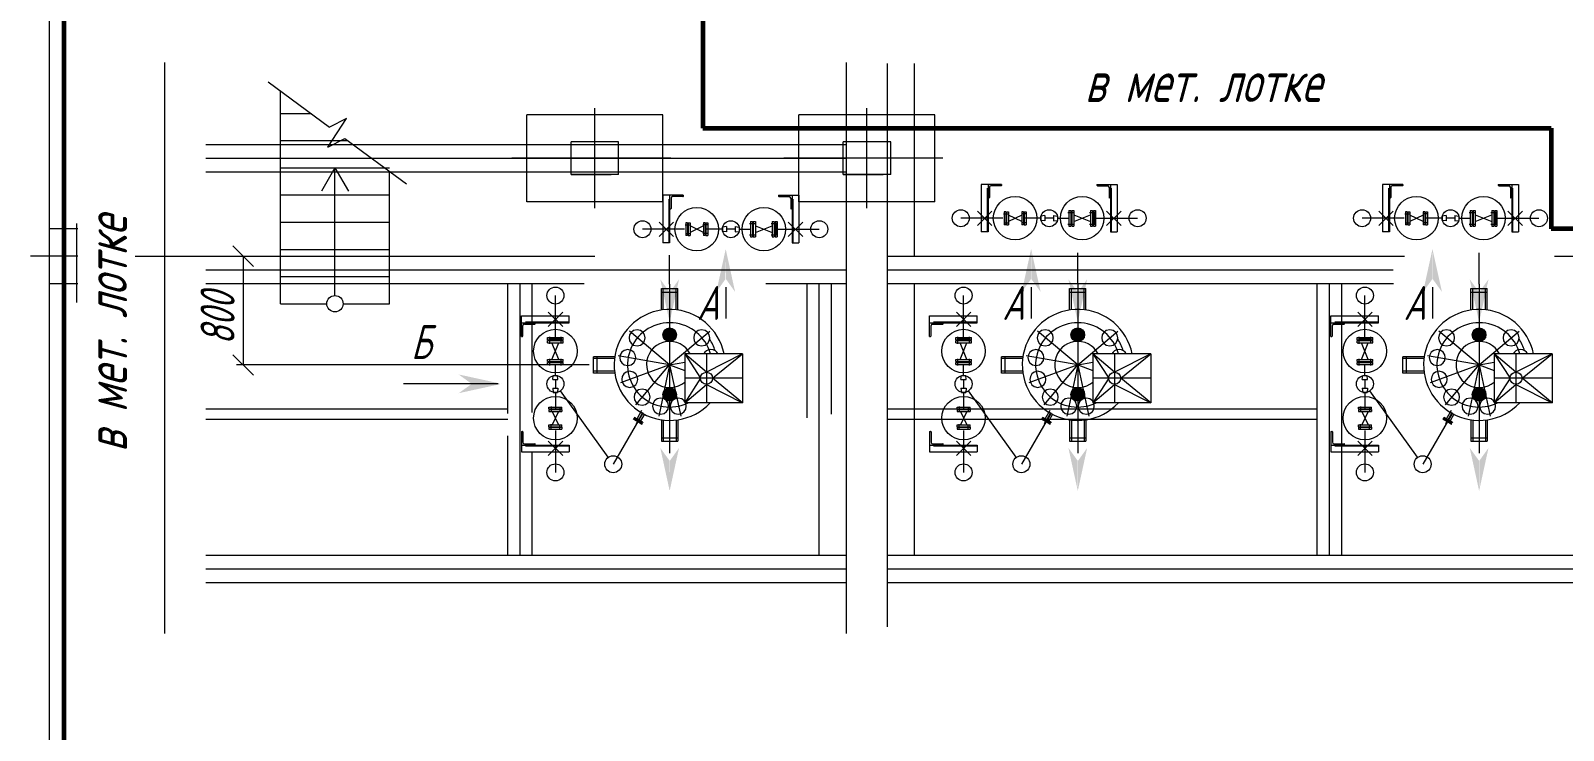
# Model space of a CAD drawing. Header units: millimetres. Extents: x 1337 to 8186, y 1899 to 5236.
# Drawn here: x 3038.2 to 3150.8, y 2514.1 to 2565.5 of the extents above; entities that cross this region are included whole.
import ezdxf

# ---------------------------------------------------------------- set-up
doc = ezdxf.new("R2010")
doc.units = ezdxf.units.MM
for name, color, linetype, lineweight in [('Линия связи (Вновь)', 3, 'Continuous', 60), ('Строительный', 251, 'Continuous', 13), ('Текст', 2, 'Continuous', 25)]:
    doc.layers.add(name, color=color, linetype=linetype, lineweight=lineweight)
doc.styles.add('Simplex', font='simplex.shx', dxfattribs={"width": 0.7, "oblique": 15})

# ---------------------------------------------------------------- blocks, each defined once
blk = doc.blocks.new('A$C0AA457AC')
at = {"layer": 'Строительный', "ltscale": 100}
h = blk.add_hatch(color=256, dxfattribs=at)
h.paths.add_polyline_path([(220.76, 240.95), (220.09, 240.01), (220.78, 243.16)])
h.paths.add_polyline_path([(220.78, 243.16), (221.47, 240.01), (220.8, 240.95)])
h = blk.add_hatch(color=256, dxfattribs=at)
h.paths.add_polyline_path([(243.22, 240.95), (242.54, 240.01), (243.23, 243.16)])
h.paths.add_polyline_path([(243.23, 243.16), (243.93, 240.01), (243.25, 240.95)])
h = blk.add_hatch(color=256, dxfattribs=at)
h.paths.add_polyline_path([(272.72, 240.95), (272.04, 240.01), (272.73, 243.16)])
h.paths.add_polyline_path([(272.73, 243.16), (273.43, 240.01), (272.75, 240.95)])
h = blk.add_hatch(color=256, dxfattribs=at)
h.paths.add_polyline_path([(216.65, 240), (215.97, 240.94), (216.66, 237.78)])
h.paths.add_polyline_path([(216.66, 237.78), (217.35, 240.94), (216.68, 240)])
h = blk.add_hatch(color=256, dxfattribs=at)
h.paths.add_polyline_path([(246.65, 240), (245.97, 240.94), (246.66, 237.78)])
h.paths.add_polyline_path([(246.66, 237.78), (247.35, 240.94), (246.68, 240)])
h = blk.add_hatch(color=256, dxfattribs=at)
h.paths.add_polyline_path([(276.15, 240), (275.47, 240.94), (276.16, 237.78)])
h.paths.add_polyline_path([(276.16, 237.78), (276.85, 240.94), (276.18, 240)])
for points in [[(216.16, 236.86, -0.414214), (216.66, 237.36), (216.66, 236.86), (217.16, 236.86, -1)], [(216.66, 237.36, -0.414214), (217.16, 236.86), (216.66, 236.86)], [(246.16, 236.86, -0.414214), (246.66, 237.36), (246.66, 236.86), (247.16, 236.86, -1)], [(246.66, 237.36, -0.414214), (247.16, 236.86), (246.66, 236.86)], [(275.66, 236.86, -0.414214), (276.16, 237.36), (276.16, 236.86), (276.66, 236.86, -1)], [(276.16, 237.36, -0.414214), (276.66, 236.86), (276.16, 236.86)], [(216.16, 232.47, -0.414214), (216.66, 232.97), (216.66, 232.47), (217.16, 232.47, -1)], [(216.66, 232.97, -0.414214), (217.16, 232.47), (216.66, 232.47)], [(246.16, 232.47, -0.414214), (246.66, 232.97), (246.66, 232.47), (247.16, 232.47, -1)], [(246.66, 232.97, -0.414214), (247.16, 232.47), (246.66, 232.47)], [(275.66, 232.47, -0.414214), (276.16, 232.97), (276.16, 232.47), (276.66, 232.47, -1)], [(276.16, 232.97, -0.414214), (276.66, 232.47), (276.16, 232.47)]]:
    blk.add_hatch(color=256, dxfattribs=at).paths.add_polyline_path(points)
h = blk.add_hatch(color=256, dxfattribs=at)
h.paths.add_polyline_path([(202.09, 233.26), (201.15, 233.94), (204.31, 233.25)])
h.paths.add_polyline_path([(204.31, 233.25), (201.15, 232.56), (202.09, 233.23)])
h = blk.add_hatch(color=256, dxfattribs=at)
h.paths.add_polyline_path([(216.65, 227.6), (215.97, 228.54), (216.66, 225.38)])
h.paths.add_polyline_path([(216.66, 225.38), (217.35, 228.54), (216.68, 227.6)])
h = blk.add_hatch(color=256, dxfattribs=at)
h.paths.add_polyline_path([(246.65, 227.6), (245.97, 228.54), (246.66, 225.38)])
h.paths.add_polyline_path([(246.66, 225.38), (247.35, 228.54), (246.68, 227.6)])
h = blk.add_hatch(color=256, dxfattribs=at)
h.paths.add_polyline_path([(276.15, 227.6), (275.47, 228.54), (276.16, 225.38)])
h.paths.add_polyline_path([(276.16, 225.38), (276.85, 228.54), (276.18, 227.6)])
for p, q in [((171.06, 361.64), (171.06, 183.64)), ((179.56, 214.88), (179.56, 256.89)), ((229.66, 214.88), (229.66, 256.89)), ((232.66, 215.39), (232.66, 256.8)), ((234.66, 242.64), (234.66, 256.8)), ((187.14, 255.46), (191.66, 252.12)), ((188.06, 239.14), (188.06, 254.78)), ((211.16, 246.18), (211.16, 253.51)), ((211.16, 246.18), (211.16, 253.51)), ((231.16, 246.18), (231.16, 253.51)), ((188.06, 253.14), (190.28, 253.14)), ((191.54, 250.66), (192.91, 252.76)), ((192.91, 252.76), (191.66, 252.12)), ((206.16, 246.64), (206.16, 253.04)), ((216.16, 253.04), (206.16, 253.04)), ((206.16, 246.64), (206.16, 253.04)), ((216.16, 253.04), (206.16, 253.04)), ((216.16, 246.64), (216.16, 253.04)), ((216.16, 246.64), (216.16, 253.04)), ((226.16, 246.64), (226.16, 253.04)), ((236.16, 253.04), (226.16, 253.04)), ((236.16, 246.64), (236.16, 253.04)), ((191.54, 250.66), (192.79, 251.29)), ((192.79, 251.29), (197.31, 247.96)), ((182.56, 250.84), (229.66, 250.84)), ((188.06, 251.14), (192.99, 251.14)), ((209.41, 248.64), (209.41, 251.04)), ((212.86, 251.04), (209.41, 251.04)), ((209.41, 248.64), (209.41, 251.04)), ((212.86, 251.04), (209.41, 251.04)), ((212.91, 251.04), (209.96, 251.04)), ((212.91, 251.04), (209.96, 251.04)), ((212.91, 248.64), (212.91, 251.04)), ((212.91, 248.64), (212.91, 251.04)), ((229.41, 248.64), (229.41, 251.04)), ((232.86, 251.04), (229.41, 251.04)), ((232.91, 251.04), (229.96, 251.04)), ((232.91, 248.64), (232.91, 251.04)), ((182.56, 249.84), (229.66, 249.84)), ((188.06, 249.14), (196.06, 249.14)), ((192.06, 249.14), (191.06, 247.41)), ((192.06, 239.74), (192.06, 249.14)), ((192.06, 249.14), (193.06, 247.41)), ((216.75, 249.84), (205.06, 249.84)), ((216.75, 249.84), (205.06, 249.84)), ((236.75, 249.84), (225.06, 249.84)), ((182.56, 248.84), (229.66, 248.84)), ((196.06, 239.14), (196.06, 248.88)), ((209.41, 248.64), (212.36, 248.64)), ((209.41, 248.64), (212.36, 248.64)), ((212.91, 248.64), (209.46, 248.64)), ((212.91, 248.64), (209.46, 248.64)), ((229.41, 248.64), (232.36, 248.64)), ((232.91, 248.64), (229.46, 248.64)), ((239.56, 247.92), (239.56, 244.42)), ((240.06, 247.92), (239.56, 247.92)), ((240.06, 247.92), (240.06, 246.92)), ((241.06, 247.92), (240.06, 247.92)), ((241.06, 247.92), (241.06, 247.85)), ((248.06, 247.92), (249.06, 247.92)), ((248.06, 247.92), (248.06, 247.85)), ((249.06, 247.92), (249.56, 247.92)), ((249.06, 247.92), (249.06, 246.92)), ((249.56, 247.92), (249.56, 244.42)), ((269.06, 247.92), (269.06, 244.42)), ((269.56, 247.92), (269.06, 247.92)), ((269.56, 247.92), (269.56, 246.92)), ((270.56, 247.92), (269.56, 247.92)), ((270.56, 247.92), (270.56, 247.85)), ((277.56, 247.92), (278.56, 247.92)), ((277.56, 247.92), (277.56, 247.85)), ((278.56, 247.92), (279.06, 247.92)), ((278.56, 247.92), (278.56, 246.92)), ((279.06, 247.92), (279.06, 244.42)), ((188.06, 247.14), (196.06, 247.14)), ((216.16, 247.12), (216.16, 243.62)), ((216.66, 247.12), (216.16, 247.12)), ((216.61, 246.83), (216.61, 243.62)), ((216.66, 247.12), (216.66, 246.12)), ((217.66, 247.12), (216.66, 247.12)), ((216.66, 246.83), (216.66, 243.62)), ((216.76, 246.91), (216.76, 246.15)), ((217.63, 247.02), (216.87, 247.02)), ((217.66, 247.12), (217.66, 247.05)), ((224.66, 247.12), (225.66, 247.12)), ((224.66, 247.12), (224.66, 247.05)), ((224.7, 247.02), (225.45, 247.02)), ((225.56, 246.91), (225.56, 246.15)), ((225.66, 247.12), (226.16, 247.12)), ((225.66, 247.12), (225.66, 246.12)), ((225.66, 246.83), (225.66, 243.62)), ((225.72, 246.83), (225.72, 243.62)), ((226.16, 247.12), (226.16, 243.62)), ((240.01, 247.63), (240.01, 244.42)), ((240.06, 247.63), (240.06, 244.42)), ((240.06, 246.92), (240.13, 246.92)), ((240.16, 247.71), (240.16, 246.95)), ((241.03, 247.82), (240.27, 247.82)), ((248.1, 247.82), (248.85, 247.82)), ((248.96, 247.71), (248.96, 246.95)), ((249.06, 246.92), (249, 246.92)), ((249.06, 247.63), (249.06, 244.42)), ((249.12, 247.63), (249.12, 244.42)), ((269.51, 247.63), (269.51, 244.42)), ((269.56, 247.63), (269.56, 244.42)), ((269.56, 246.92), (269.63, 246.92)), ((269.66, 247.71), (269.66, 246.95)), ((270.53, 247.82), (269.77, 247.82)), ((277.6, 247.82), (278.35, 247.82)), ((278.46, 247.71), (278.46, 246.95)), ((278.56, 246.92), (278.5, 246.92)), ((278.56, 247.63), (278.56, 244.42)), ((278.62, 247.63), (278.62, 244.42)), ((216.16, 246.64), (206.16, 246.64)), ((216.16, 246.64), (206.16, 246.64)), ((216.66, 246.12), (216.73, 246.12)), ((225.66, 246.12), (225.6, 246.12)), ((236.16, 246.64), (226.16, 246.64)), ((239.29, 244.89), (240.35, 245.95)), ((240.35, 244.89), (239.29, 245.95)), ((241.21, 245.75), (241.6, 245.75)), ((241.24, 245.9), (241.24, 244.95)), ((241.38, 245.9), (241.24, 245.9)), ((241.38, 245.9), (241.38, 244.95)), ((241.4, 245.66), (241.38, 245.66)), ((241.4, 245.66), (241.4, 245.19)), ((241.4, 245.66), (241.42, 245.66)), ((241.42, 245.9), (241.42, 244.95)), ((241.42, 245.9), (241.56, 245.9)), ((241.56, 245.9), (241.56, 244.95)), ((242.54, 245.19), (241.56, 245.66)), ((242.54, 245.66), (241.56, 245.19)), ((242.9, 245.75), (242.51, 245.75)), ((242.54, 245.9), (242.54, 244.95)), ((242.68, 245.9), (242.54, 245.9)), ((242.68, 245.9), (242.68, 244.95)), ((242.7, 245.66), (242.68, 245.66)), ((242.7, 245.66), (242.7, 245.19)), ((242.7, 245.66), (242.72, 245.66)), ((242.72, 245.9), (242.72, 244.95)), ((242.72, 245.9), (242.86, 245.9)), ((242.86, 245.9), (242.86, 244.95)), ((244.24, 245.62), (243.94, 245.59)), ((244.24, 245.62), (244.24, 245.24)), ((244.88, 245.62), (244.88, 245.24)), ((244.88, 245.62), (245.18, 245.59)), ((245.92, 245.85), (246.42, 245.85)), ((245.99, 246), (246.15, 246)), ((245.99, 246), (245.99, 244.85)), ((246.15, 246), (246.15, 244.85)), ((246.15, 245.8), (246.18, 245.77)), ((246.21, 245.8), (246.18, 245.77)), ((246.18, 245.77), (246.18, 245.09)), ((246.21, 246), (246.37, 246)), ((246.21, 246), (246.21, 244.85)), ((246.37, 246), (246.37, 244.85)), ((246.37, 245.68), (247.59, 245.18)), ((246.37, 245.18), (247.59, 245.68)), ((247.52, 245.85), (248.02, 245.85)), ((247.59, 246), (247.75, 246)), ((247.59, 246), (247.59, 244.85)), ((247.75, 246), (247.75, 244.85)), ((247.75, 245.8), (247.78, 245.77)), ((247.81, 245.8), (247.78, 245.77)), ((247.78, 245.77), (247.78, 245.09)), ((247.81, 246), (247.97, 246)), ((247.81, 246), (247.81, 244.85)), ((247.88, 245.9), (247.88, 244.95)), ((247.97, 246), (247.97, 244.85)), ((249.84, 244.89), (248.78, 245.95)), ((248.78, 244.89), (249.84, 245.95)), ((268.79, 244.89), (269.85, 245.95)), ((269.85, 244.89), (268.79, 245.95)), ((270.71, 245.75), (271.1, 245.75)), ((270.74, 245.9), (270.74, 244.95)), ((270.88, 245.9), (270.74, 245.9)), ((270.88, 245.9), (270.88, 244.95)), ((270.9, 245.66), (270.88, 245.66)), ((270.9, 245.66), (270.9, 245.19)), ((270.9, 245.66), (270.92, 245.66)), ((270.92, 245.9), (270.92, 244.95)), ((270.92, 245.9), (271.06, 245.9)), ((271.06, 245.9), (271.06, 244.95)), ((272.04, 245.19), (271.06, 245.66)), ((272.04, 245.66), (271.06, 245.19)), ((272.4, 245.75), (272.01, 245.75)), ((272.04, 245.9), (272.04, 244.95)), ((272.18, 245.9), (272.04, 245.9)), ((272.18, 245.9), (272.18, 244.95)), ((272.2, 245.66), (272.18, 245.66)), ((272.2, 245.66), (272.2, 245.19)), ((272.2, 245.66), (272.22, 245.66)), ((272.22, 245.9), (272.22, 244.95)), ((272.22, 245.9), (272.36, 245.9)), ((272.36, 245.9), (272.36, 244.95)), ((273.74, 245.62), (273.44, 245.59)), ((273.74, 245.62), (273.74, 245.24)), ((274.38, 245.62), (274.38, 245.24)), ((274.38, 245.62), (274.68, 245.59)), ((275.42, 245.85), (275.92, 245.85)), ((275.49, 246), (275.65, 246)), ((275.49, 246), (275.49, 244.85)), ((275.65, 246), (275.65, 244.85)), ((275.65, 245.8), (275.68, 245.77)), ((275.71, 245.8), (275.68, 245.77)), ((275.68, 245.77), (275.68, 245.09)), ((275.71, 246), (275.87, 246)), ((275.71, 246), (275.71, 244.85)), ((275.87, 246), (275.87, 244.85)), ((275.87, 245.68), (277.09, 245.18)), ((275.87, 245.18), (277.09, 245.68)), ((277.02, 245.85), (277.52, 245.85)), ((277.09, 246), (277.25, 246)), ((277.09, 246), (277.09, 244.85)), ((277.25, 246), (277.25, 244.85)), ((277.25, 245.8), (277.28, 245.77)), ((277.31, 245.8), (277.28, 245.77)), ((277.28, 245.77), (277.28, 245.09)), ((277.31, 246), (277.47, 246)), ((277.31, 246), (277.31, 244.85)), ((277.38, 245.9), (277.38, 244.95)), ((277.47, 246), (277.47, 244.85)), ((279.34, 244.89), (278.28, 245.95)), ((278.28, 244.89), (279.34, 245.95)), ((175.06, 244.64), (171.06, 244.64)), ((171.06, 244.64), (171.06, 240.64)), ((173.06, 245.05), (173.06, 239.23)), ((175.06, 240.64), (175.06, 244.64)), ((188.06, 245.14), (196.06, 245.14)), ((217.75, 244.62), (214.66, 244.62)), ((215.89, 244.09), (216.95, 245.15)), ((216.95, 244.09), (215.89, 245.15)), ((217.8, 244.95), (218.2, 244.95)), ((217.84, 245.1), (217.84, 244.15)), ((217.98, 245.1), (217.84, 245.1)), ((217.98, 245.1), (217.98, 244.15)), ((218, 244.86), (217.98, 244.86)), ((218, 244.86), (218, 244.39)), ((218, 244.86), (218.02, 244.86)), ((218.02, 245.1), (218.02, 244.15)), ((218.02, 245.1), (218.16, 245.1)), ((218.16, 245.1), (218.16, 244.15)), ((219.14, 244.39), (218.16, 244.86)), ((219.14, 244.86), (218.16, 244.39)), ((219.5, 244.95), (219.1, 244.95)), ((219.14, 245.1), (219.14, 244.15)), ((219.28, 245.1), (219.14, 245.1)), ((219.28, 245.1), (219.28, 244.15)), ((219.3, 244.86), (219.28, 244.86)), ((219.3, 244.86), (219.3, 244.39)), ((219.3, 244.86), (219.32, 244.86)), ((220.54, 244.62), (219.3, 244.62)), ((219.32, 245.1), (219.32, 244.15)), ((219.32, 245.1), (219.46, 245.1)), ((219.46, 245.1), (219.46, 244.15)), ((220.84, 244.81), (220.54, 244.78)), ((220.54, 244.78), (220.54, 244.46)), ((220.84, 244.81), (220.84, 244.43)), ((221.48, 244.62), (220.84, 244.62)), ((221.48, 244.81), (221.48, 244.43)), ((221.48, 244.81), (221.78, 244.78)), ((221.78, 244.78), (221.78, 244.46)), ((221.78, 244.62), (222.59, 244.62)), ((222.52, 245.05), (223.02, 245.05)), ((222.59, 245.2), (222.75, 245.2)), ((222.59, 245.2), (222.59, 244.05)), ((222.75, 245.2), (222.75, 244.05)), ((222.75, 244.99), (222.78, 244.96)), ((222.81, 244.99), (222.78, 244.96)), ((222.78, 244.96), (222.78, 244.28)), ((222.81, 245.2), (222.97, 245.2)), ((222.81, 245.2), (222.81, 244.05)), ((222.97, 245.2), (222.97, 244.05)), ((222.97, 244.87), (224.19, 244.37)), ((222.97, 244.37), (224.19, 244.87)), ((224.12, 245.05), (224.62, 245.05)), ((224.19, 245.2), (224.35, 245.2)), ((224.19, 245.2), (224.19, 244.05)), ((224.35, 245.2), (224.35, 244.05)), ((224.35, 244.99), (224.38, 244.96)), ((224.41, 244.99), (224.38, 244.96)), ((224.38, 244.96), (224.38, 244.28)), ((224.41, 245.2), (224.57, 245.2)), ((224.41, 245.2), (224.41, 244.05)), ((224.48, 245.1), (224.48, 244.15)), ((224.57, 245.2), (224.57, 244.05)), ((224.57, 244.62), (227.66, 244.62)), ((226.44, 244.09), (225.38, 245.15)), ((225.38, 244.09), (226.44, 245.15)), ((241.15, 245.43), (238.06, 245.43)), ((241.22, 245.1), (241.59, 245.1)), ((241.38, 244.95), (241.24, 244.95)), ((241.4, 245.19), (241.38, 245.19)), ((241.4, 245.19), (241.42, 245.19)), ((241.42, 244.95), (241.56, 244.95)), ((242.89, 245.1), (242.51, 245.1)), ((242.68, 244.95), (242.54, 244.95)), ((242.7, 245.19), (242.68, 245.19)), ((243.94, 245.43), (242.7, 245.43)), ((242.7, 245.19), (242.72, 245.19)), ((242.72, 244.95), (242.86, 244.95)), ((243.94, 245.59), (243.94, 245.27)), ((244.24, 245.24), (243.94, 245.27)), ((244.88, 245.43), (244.24, 245.43)), ((244.88, 245.24), (245.18, 245.27)), ((245.18, 245.59), (245.18, 245.27)), ((245.18, 245.43), (245.99, 245.43)), ((245.93, 245), (246.42, 245)), ((245.99, 244.85), (246.15, 244.85)), ((246.15, 245.06), (246.18, 245.09)), ((246.21, 245.06), (246.18, 245.09)), ((246.21, 244.85), (246.37, 244.85)), ((247.53, 245), (248.02, 245)), ((247.59, 244.85), (247.75, 244.85)), ((247.75, 245.06), (247.78, 245.09)), ((247.81, 245.06), (247.78, 245.09)), ((247.81, 244.85), (247.97, 244.85)), ((247.97, 245.43), (251.06, 245.43)), ((270.65, 245.43), (267.56, 245.43)), ((270.72, 245.1), (271.09, 245.1)), ((270.88, 244.95), (270.74, 244.95)), ((270.9, 245.19), (270.88, 245.19)), ((270.9, 245.19), (270.92, 245.19)), ((270.92, 244.95), (271.06, 244.95)), ((272.39, 245.1), (272.01, 245.1)), ((272.18, 244.95), (272.04, 244.95)), ((272.2, 245.19), (272.18, 245.19)), ((273.44, 245.43), (272.2, 245.43)), ((272.2, 245.19), (272.22, 245.19)), ((272.22, 244.95), (272.36, 244.95)), ((273.44, 245.59), (273.44, 245.27)), ((273.74, 245.24), (273.44, 245.27)), ((274.38, 245.43), (273.74, 245.43)), ((274.38, 245.24), (274.68, 245.27)), ((274.68, 245.59), (274.68, 245.27)), ((274.68, 245.43), (275.49, 245.43)), ((275.43, 245), (275.92, 245)), ((275.49, 244.85), (275.65, 244.85)), ((275.65, 245.06), (275.68, 245.09)), ((275.71, 245.06), (275.68, 245.09)), ((275.71, 244.85), (275.87, 244.85)), ((277.03, 245), (277.52, 245)), ((277.09, 244.85), (277.25, 244.85)), ((277.25, 245.06), (277.28, 245.09)), ((277.31, 245.06), (277.28, 245.09)), ((277.31, 244.85), (277.47, 244.85)), ((277.47, 245.43), (280.56, 245.43)), ((186.06, 241.89), (184.56, 243.39)), ((216.66, 243.62), (216.16, 243.62)), ((217.82, 244.3), (218.19, 244.3)), ((217.98, 244.15), (217.84, 244.15)), ((218, 244.39), (217.98, 244.39)), ((218, 244.39), (218.02, 244.39)), ((218.02, 244.15), (218.16, 244.15)), ((219.49, 244.3), (219.11, 244.3)), ((219.28, 244.15), (219.14, 244.15)), ((219.3, 244.39), (219.28, 244.39)), ((219.3, 244.39), (219.32, 244.39)), ((219.32, 244.15), (219.46, 244.15)), ((220.84, 244.43), (220.54, 244.46)), ((221.48, 244.43), (221.78, 244.46)), ((222.53, 244.2), (223.02, 244.2)), ((222.59, 244.05), (222.75, 244.05)), ((222.75, 244.25), (222.78, 244.28)), ((222.81, 244.25), (222.78, 244.28)), ((222.81, 244.05), (222.97, 244.05)), ((224.13, 244.2), (224.62, 244.2)), ((224.19, 244.05), (224.35, 244.05)), ((224.35, 244.25), (224.38, 244.28)), ((224.41, 244.25), (224.38, 244.28)), ((224.41, 244.05), (224.57, 244.05)), ((225.66, 243.62), (226.16, 243.62)), ((240.06, 244.42), (239.56, 244.42)), ((249.06, 244.42), (249.56, 244.42)), ((269.56, 244.42), (269.06, 244.42)), ((278.56, 244.42), (279.06, 244.42)), ((176.47, 242.64), (169.69, 242.64)), ((176.77, 242.64), (185.81, 242.64)), ((182.56, 242.64), (211.17, 242.64)), ((185.31, 242.64), (185.31, 234.64)), ((188.06, 243.14), (196.06, 243.14)), ((216.66, 240.58), (216.66, 242.72)), ((232.66, 242.64), (270.67, 242.64)), ((246.66, 240.58), (246.66, 242.89)), ((276.16, 240.58), (276.16, 242.89)), ((281.71, 242.64), (289.66, 242.64)), ((182.56, 241.64), (229.66, 241.64)), ((188.06, 241.14), (196.06, 241.14)), ((232.66, 241.64), (269.84, 241.64)), ((171.06, 240.64), (175.06, 240.64)), ((182.56, 240.64), (210.37, 240.64)), ((204.76, 231.06), (204.76, 240.64)), ((205.66, 220.64), (205.66, 240.64)), ((206.56, 231.13), (206.56, 240.64)), ((216.06, 238.68), (216.06, 240.25)), ((216.06, 240.25), (217.26, 240.25)), ((216.06, 240), (217.26, 240)), ((216.19, 238.68), (216.19, 240.25)), ((216.66, 240.58), (216.66, 228.5)), ((217.14, 238.68), (217.14, 240.25)), ((217.26, 238.68), (217.26, 240.25)), ((220.78, 240.37), (220.78, 238.06)), ((223.73, 240.64), (229.66, 240.64)), ((226.76, 230.74), (226.76, 240.64)), ((227.66, 220.64), (227.66, 240.64)), ((228.56, 231.02), (228.56, 240.64)), ((232.66, 240.64), (269.87, 240.64)), ((234.66, 220.64), (234.66, 240.64)), ((243.23, 240.37), (243.23, 238.06)), ((246.06, 238.68), (246.06, 240.25)), ((246.06, 240.25), (247.26, 240.25)), ((246.06, 240), (247.26, 240)), ((246.19, 238.68), (246.19, 240.25)), ((246.66, 240.58), (246.66, 228.5)), ((247.14, 238.68), (247.14, 240.25)), ((247.26, 238.68), (247.26, 240.25)), ((264.26, 220.64), (264.26, 240.64)), ((265.16, 220.64), (265.16, 240.64)), ((266.06, 220.64), (266.06, 240.64)), ((272.73, 240.37), (272.73, 238.06)), ((275.56, 238.68), (275.56, 240.25)), ((275.56, 240.25), (276.76, 240.25)), ((275.56, 240), (276.76, 240)), ((275.69, 238.68), (275.69, 240.25)), ((276.16, 240.58), (276.16, 228.5)), ((276.64, 238.68), (276.64, 240.25)), ((276.76, 238.68), (276.76, 240.25)), ((188.06, 239.14), (191.46, 239.14)), ((188.06, 239.14), (191.46, 239.14)), ((192.66, 239.14), (196.06, 239.14)), ((192.66, 239.14), (196.06, 239.14)), ((208.26, 236.65), (208.26, 239.74)), ((238.26, 236.65), (238.26, 239.74)), ((267.76, 236.65), (267.76, 239.74)), ((205.77, 238.24), (209.27, 238.24)), ((205.77, 237.74), (205.77, 238.24)), ((205.77, 237.74), (206.77, 237.74)), ((205.77, 236.74), (205.77, 237.74)), ((206.06, 237.8), (209.27, 237.8)), ((206.06, 237.74), (209.27, 237.74)), ((206.77, 237.74), (206.77, 237.68)), ((208.8, 238.52), (207.74, 237.46)), ((208.8, 237.46), (207.74, 238.52)), ((209.27, 237.74), (209.27, 238.24)), ((235.77, 238.24), (239.27, 238.24)), ((235.77, 237.74), (235.77, 238.24)), ((235.77, 237.74), (236.77, 237.74)), ((235.77, 236.74), (235.77, 237.74)), ((236.06, 237.8), (239.27, 237.8)), ((236.06, 237.74), (239.27, 237.74)), ((236.77, 237.74), (236.77, 237.68)), ((238.8, 238.52), (237.74, 237.46)), ((238.8, 237.46), (237.74, 238.52)), ((239.27, 237.74), (239.27, 238.24)), ((265.27, 238.24), (268.77, 238.24)), ((265.27, 237.74), (265.27, 238.24)), ((265.27, 237.74), (266.27, 237.74)), ((265.27, 236.74), (265.27, 237.74)), ((265.56, 237.8), (268.77, 237.8)), ((265.56, 237.74), (268.77, 237.74)), ((266.27, 237.74), (266.27, 237.68)), ((268.3, 238.52), (267.24, 237.46)), ((268.3, 237.46), (267.24, 238.52)), ((268.77, 237.74), (268.77, 238.24)), ((205.77, 236.74), (205.84, 236.74)), ((205.87, 236.78), (205.87, 237.53)), ((205.98, 237.64), (206.74, 237.64)), ((207.69, 236.49), (207.69, 236.65)), ((207.69, 236.65), (208.84, 236.65)), ((207.84, 236.2), (207.84, 236.7)), ((208.69, 236.21), (208.69, 236.7)), ((208.84, 236.49), (208.84, 236.65)), ((216.66, 234.64), (213.71, 237.12)), ((216.66, 234.64), (219.61, 237.12)), ((235.77, 236.74), (235.84, 236.74)), ((235.87, 236.78), (235.87, 237.53)), ((235.98, 237.64), (236.74, 237.64)), ((237.69, 236.49), (237.69, 236.65)), ((237.69, 236.65), (238.84, 236.65)), ((237.84, 236.2), (237.84, 236.7)), ((238.69, 236.21), (238.69, 236.7)), ((238.84, 236.49), (238.84, 236.65)), ((246.66, 234.64), (243.71, 237.12)), ((246.66, 234.64), (249.61, 237.12)), ((265.27, 236.74), (265.34, 236.74)), ((265.37, 236.78), (265.37, 237.53)), ((265.48, 237.64), (266.24, 237.64)), ((267.19, 236.49), (267.19, 236.65)), ((267.19, 236.65), (268.34, 236.65)), ((267.34, 236.2), (267.34, 236.7)), ((268.19, 236.21), (268.19, 236.7)), ((268.34, 236.49), (268.34, 236.65)), ((276.16, 234.64), (273.21, 237.12)), ((276.16, 234.64), (279.11, 237.12)), ((207.69, 236.49), (208.84, 236.49)), ((207.69, 236.27), (207.69, 236.43)), ((207.69, 236.43), (208.84, 236.43)), ((207.69, 236.27), (208.84, 236.27)), ((207.79, 236.56), (208.74, 236.56)), ((207.89, 236.49), (207.92, 236.46)), ((207.89, 236.43), (207.92, 236.46)), ((207.92, 236.46), (208.6, 236.46)), ((208.01, 235.05), (208.51, 236.27)), ((208.51, 235.05), (208.01, 236.27)), ((208.63, 236.49), (208.6, 236.46)), ((208.63, 236.43), (208.6, 236.46)), ((208.84, 236.27), (208.84, 236.43)), ((237.69, 236.49), (238.84, 236.49)), ((237.69, 236.27), (237.69, 236.43)), ((237.69, 236.43), (238.84, 236.43)), ((237.69, 236.27), (238.84, 236.27)), ((237.79, 236.56), (238.74, 236.56)), ((237.89, 236.49), (237.92, 236.46)), ((237.89, 236.43), (237.92, 236.46)), ((237.92, 236.46), (238.6, 236.46)), ((238.01, 235.05), (238.51, 236.27)), ((238.51, 235.05), (238.01, 236.27)), ((238.63, 236.49), (238.6, 236.46)), ((238.63, 236.43), (238.6, 236.46)), ((238.84, 236.27), (238.84, 236.43)), ((267.19, 236.49), (268.34, 236.49)), ((267.19, 236.27), (267.19, 236.43)), ((267.19, 236.43), (268.34, 236.43)), ((267.19, 236.27), (268.34, 236.27)), ((267.29, 236.56), (268.24, 236.56)), ((267.39, 236.49), (267.42, 236.46)), ((267.39, 236.43), (267.42, 236.46)), ((267.42, 236.46), (268.1, 236.46)), ((267.51, 235.05), (268.01, 236.27)), ((268.01, 235.05), (267.51, 236.27)), ((268.13, 236.49), (268.1, 236.46)), ((268.13, 236.43), (268.1, 236.46)), ((268.34, 236.27), (268.34, 236.43)), ((184.56, 235.39), (186.06, 233.89)), ((210.75, 234.64), (184.81, 234.64)), ((207.69, 234.89), (207.69, 235.05)), ((207.69, 235.05), (208.84, 235.05)), ((207.69, 234.89), (208.84, 234.89)), ((207.69, 234.67), (207.69, 234.83)), ((207.69, 234.83), (208.84, 234.83)), ((207.69, 234.67), (208.84, 234.67)), ((207.84, 234.6), (207.84, 235.1)), ((207.89, 234.89), (207.92, 234.86)), ((207.89, 234.83), (207.92, 234.86)), ((207.92, 234.86), (208.6, 234.86)), ((208.26, 233.86), (208.26, 234.67)), ((208.63, 234.89), (208.6, 234.86)), ((208.63, 234.83), (208.6, 234.86)), ((208.69, 234.61), (208.69, 235.1)), ((208.84, 234.89), (208.84, 235.05)), ((208.84, 234.67), (208.84, 234.83)), ((212.63, 235.24), (211.05, 235.24)), ((211.05, 234.04), (211.05, 235.24)), ((212.63, 235.12), (211.05, 235.12)), ((211.3, 235.24), (211.3, 234.04)), ((216.66, 234.64), (212.87, 235.31)), ((216.66, 234.64), (213.05, 233.33)), ((214.18, 231.7), (216.66, 234.64)), ((216.66, 234.64), (215.86, 230.88)), ((216.66, 234.64), (217.77, 234.84)), ((216.66, 234.67), (216.66, 228.15)), ((216.66, 234.64), (217.77, 234.24)), ((216.66, 234.64), (217.47, 230.88)), ((217.77, 235.46), (217.77, 231.86)), ((222.02, 235.46), (217.77, 235.46)), ((219.37, 234.1), (217.77, 235.46)), ((217.77, 235.46), (218.93, 233.66)), ((219.37, 235.46), (219.37, 231.86)), ((222.02, 235.46), (219.37, 234.1)), ((219.82, 233.66), (222.02, 235.46)), ((222.02, 235.46), (222.02, 231.86)), ((237.69, 234.89), (237.69, 235.05)), ((237.69, 235.05), (238.84, 235.05)), ((237.69, 234.89), (238.84, 234.89)), ((237.69, 234.67), (237.69, 234.83)), ((237.69, 234.83), (238.84, 234.83)), ((237.69, 234.67), (238.84, 234.67)), ((237.84, 234.6), (237.84, 235.1)), ((237.89, 234.89), (237.92, 234.86)), ((237.89, 234.83), (237.92, 234.86)), ((237.92, 234.86), (238.6, 234.86)), ((238.26, 233.86), (238.26, 234.67)), ((238.63, 234.89), (238.6, 234.86)), ((238.63, 234.83), (238.6, 234.86)), ((238.69, 234.61), (238.69, 235.1)), ((238.84, 234.89), (238.84, 235.05)), ((238.84, 234.67), (238.84, 234.83)), ((242.63, 235.24), (241.05, 235.24)), ((241.05, 234.04), (241.05, 235.24)), ((242.63, 235.12), (241.05, 235.12)), ((241.3, 235.24), (241.3, 234.04)), ((246.66, 234.64), (242.87, 235.31)), ((246.66, 234.64), (243.05, 233.33)), ((244.18, 231.7), (246.66, 234.64)), ((246.66, 234.64), (245.86, 230.88)), ((246.66, 234.64), (247.77, 234.84)), ((246.66, 234.67), (246.66, 228.15)), ((246.66, 234.64), (247.77, 234.24)), ((246.66, 234.64), (247.47, 230.88)), ((247.77, 235.46), (247.77, 231.86)), ((252.02, 235.46), (247.77, 235.46)), ((249.37, 234.1), (247.77, 235.46)), ((247.77, 235.46), (248.93, 233.66)), ((249.37, 235.46), (249.37, 231.86)), ((252.02, 235.46), (249.37, 234.1)), ((249.82, 233.66), (252.02, 235.46)), ((252.02, 235.46), (252.02, 231.86)), ((267.19, 234.89), (267.19, 235.05)), ((267.19, 235.05), (268.34, 235.05)), ((267.19, 234.89), (268.34, 234.89)), ((267.19, 234.67), (267.19, 234.83)), ((267.19, 234.83), (268.34, 234.83)), ((267.19, 234.67), (268.34, 234.67)), ((267.34, 234.6), (267.34, 235.1)), ((267.39, 234.89), (267.42, 234.86)), ((267.39, 234.83), (267.42, 234.86)), ((267.42, 234.86), (268.1, 234.86)), ((267.76, 233.86), (267.76, 234.67)), ((268.13, 234.89), (268.1, 234.86)), ((268.13, 234.83), (268.1, 234.86)), ((268.19, 234.61), (268.19, 235.1)), ((268.34, 234.89), (268.34, 235.05)), ((268.34, 234.67), (268.34, 234.83)), ((272.13, 235.24), (270.55, 235.24)), ((270.55, 234.04), (270.55, 235.24)), ((272.13, 235.12), (270.55, 235.12)), ((270.8, 235.24), (270.8, 234.04)), ((276.16, 234.64), (272.37, 235.31)), ((276.16, 234.64), (272.55, 233.33)), ((273.68, 231.7), (276.16, 234.64)), ((276.16, 234.64), (275.36, 230.88)), ((276.16, 234.64), (277.27, 234.84)), ((276.16, 234.67), (276.16, 228.15)), ((276.16, 234.64), (277.27, 234.24)), ((276.16, 234.64), (276.97, 230.88)), ((277.27, 235.46), (277.27, 231.86)), ((281.52, 235.46), (277.27, 235.46)), ((278.87, 234.1), (277.27, 235.46)), ((277.27, 235.46), (278.43, 233.66)), ((278.87, 235.46), (278.87, 231.86)), ((281.52, 235.46), (278.87, 234.1)), ((279.32, 233.66), (281.52, 235.46)), ((281.52, 235.46), (281.52, 231.86)), ((204.05, 233.25), (197.1, 233.25)), ((208.07, 233.56), (208.1, 233.86)), ((208.07, 233.56), (208.45, 233.56)), ((208.1, 233.86), (208.42, 233.86)), ((208.26, 233.56), (208.26, 232.92)), ((208.45, 233.56), (208.42, 233.86)), ((212.63, 234.17), (211.05, 234.17)), ((212.63, 234.04), (211.05, 234.04)), ((222.02, 233.66), (217.77, 233.66)), ((218.93, 233.66), (217.77, 231.86)), ((217.77, 231.86), (219.37, 233.21)), ((219.37, 233.21), (222.02, 231.86)), ((222.02, 231.86), (219.82, 233.66)), ((238.07, 233.56), (238.1, 233.86)), ((238.07, 233.56), (238.45, 233.56)), ((238.1, 233.86), (238.42, 233.86)), ((238.26, 233.56), (238.26, 232.92)), ((238.45, 233.56), (238.42, 233.86)), ((242.63, 234.17), (241.05, 234.17)), ((242.63, 234.04), (241.05, 234.04)), ((252.02, 233.66), (247.77, 233.66)), ((248.93, 233.66), (247.77, 231.86)), ((247.77, 231.86), (249.37, 233.21)), ((249.37, 233.21), (252.02, 231.86)), ((252.02, 231.86), (249.82, 233.66)), ((267.57, 233.56), (267.6, 233.86)), ((267.57, 233.56), (267.95, 233.56)), ((267.6, 233.86), (267.92, 233.86)), ((267.76, 233.56), (267.76, 232.92)), ((267.95, 233.56), (267.92, 233.86)), ((272.13, 234.17), (270.55, 234.17)), ((272.13, 234.04), (270.55, 234.04)), ((281.52, 233.66), (277.27, 233.66)), ((278.43, 233.66), (277.27, 231.86)), ((277.27, 231.86), (278.87, 233.21)), ((278.87, 233.21), (281.52, 231.86)), ((281.52, 231.86), (279.32, 233.66)), ((208.07, 232.92), (208.45, 232.92)), ((208.07, 232.92), (208.1, 232.62)), ((208.1, 232.62), (208.42, 232.62)), ((208.26, 232.62), (208.26, 231.38)), ((208.45, 232.92), (208.42, 232.62)), ((212.14, 227.85), (208.63, 232.74)), ((238.07, 232.92), (238.45, 232.92)), ((238.07, 232.92), (238.1, 232.62)), ((238.1, 232.62), (238.42, 232.62)), ((238.26, 232.62), (238.26, 231.38)), ((238.45, 232.92), (238.42, 232.62)), ((242.14, 227.85), (238.63, 232.74)), ((267.57, 232.92), (267.95, 232.92)), ((267.57, 232.92), (267.6, 232.62)), ((267.6, 232.62), (267.92, 232.62)), ((267.76, 232.62), (267.76, 231.38)), ((267.95, 232.92), (267.92, 232.62)), ((271.64, 227.85), (268.13, 232.74)), ((182.56, 231.4), (204.76, 231.4)), ((207.79, 231.54), (208.74, 231.54)), ((207.79, 231.4), (207.79, 231.54)), ((207.79, 231.4), (208.74, 231.4)), ((207.79, 231.36), (208.74, 231.36)), ((207.79, 231.36), (207.79, 231.22)), ((207.79, 231.22), (208.74, 231.22)), ((207.94, 231.58), (207.94, 231.19)), ((208.03, 231.38), (208.03, 231.4)), ((208.03, 231.38), (208.5, 231.38)), ((208.03, 231.38), (208.03, 231.36)), ((208.5, 231.22), (208.03, 230.24)), ((208.03, 231.22), (208.5, 230.24)), ((208.5, 231.38), (208.5, 231.4)), ((208.5, 231.38), (208.5, 231.36)), ((208.59, 231.57), (208.59, 231.19)), ((208.74, 231.4), (208.74, 231.54)), ((208.74, 231.36), (208.74, 231.22)), ((214.67, 231.08), (212.51, 227.34)), ((214.26, 230.68), (214.62, 231.31)), ((214.31, 230.47), (214.71, 231.15)), ((214.8, 231.01), (214.52, 230.53)), ((222.02, 231.86), (217.77, 231.86)), ((232.66, 231.4), (264.26, 231.4)), ((237.79, 231.54), (238.74, 231.54)), ((237.79, 231.4), (237.79, 231.54)), ((237.79, 231.4), (238.74, 231.4)), ((237.79, 231.36), (238.74, 231.36)), ((237.79, 231.36), (237.79, 231.22)), ((237.79, 231.22), (238.74, 231.22)), ((237.94, 231.58), (237.94, 231.19)), ((238.03, 231.38), (238.03, 231.4)), ((238.03, 231.38), (238.5, 231.38)), ((238.03, 231.38), (238.03, 231.36)), ((238.5, 231.22), (238.03, 230.24)), ((238.03, 231.22), (238.5, 230.24)), ((238.5, 231.38), (238.5, 231.4)), ((238.5, 231.38), (238.5, 231.36)), ((238.59, 231.57), (238.59, 231.19)), ((238.74, 231.4), (238.74, 231.54)), ((238.74, 231.36), (238.74, 231.22)), ((244.67, 231.08), (242.51, 227.34)), ((244.26, 230.68), (244.62, 231.31)), ((244.31, 230.47), (244.71, 231.15)), ((244.8, 231.01), (244.52, 230.53)), ((252.02, 231.86), (247.77, 231.86)), ((267.29, 231.54), (268.24, 231.54)), ((267.29, 231.4), (267.29, 231.54)), ((267.29, 231.4), (268.24, 231.4)), ((267.29, 231.36), (268.24, 231.36)), ((267.29, 231.36), (267.29, 231.22)), ((267.29, 231.22), (268.24, 231.22)), ((267.44, 231.58), (267.44, 231.19)), ((267.53, 231.38), (267.53, 231.4)), ((267.53, 231.38), (268, 231.38)), ((267.53, 231.38), (267.53, 231.36)), ((268, 231.22), (267.53, 230.24)), ((267.53, 231.22), (268, 230.24)), ((268, 231.38), (268, 231.4)), ((268, 231.38), (268, 231.36)), ((268.09, 231.57), (268.09, 231.19)), ((268.24, 231.4), (268.24, 231.54)), ((268.24, 231.36), (268.24, 231.22)), ((274.17, 231.08), (272.01, 227.34)), ((273.76, 230.68), (274.12, 231.31)), ((273.81, 230.47), (274.21, 231.15)), ((274.3, 231.01), (274.02, 230.53)), ((281.52, 231.86), (277.27, 231.86)), ((182.56, 230.64), (204.76, 230.64)), ((207.79, 230.24), (208.74, 230.24)), ((207.79, 230.1), (207.79, 230.24)), ((207.79, 230.1), (208.74, 230.1)), ((207.79, 230.06), (208.74, 230.06)), ((207.79, 230.06), (207.79, 229.92)), ((207.79, 229.92), (208.74, 229.92)), ((207.94, 229.89), (207.94, 230.28)), ((208.03, 230.08), (208.03, 230.1)), ((208.03, 230.08), (208.5, 230.08)), ((208.03, 230.08), (208.03, 230.06)), ((208.26, 229.83), (208.26, 226.74)), ((208.5, 230.08), (208.5, 230.1)), ((208.5, 230.08), (208.5, 230.06)), ((208.59, 229.9), (208.59, 230.27)), ((208.74, 230.1), (208.74, 230.24)), ((208.74, 230.06), (208.74, 229.92)), ((214, 230.65), (214.03, 230.7)), ((214, 230.65), (214.4, 230.42)), ((214.66, 230.34), (214.03, 230.7)), ((214.08, 230.78), (214.05, 230.73)), ((214.67, 230.37), (214.05, 230.73)), ((214.7, 230.42), (214.08, 230.78)), ((214.14, 230.67), (214.14, 230.66)), ((214.56, 230.41), (214.14, 230.66)), ((214.16, 230.63), (214.16, 230.64)), ((214.23, 230.62), (214.17, 230.65)), ((214.22, 230.32), (214.58, 230.93)), ((214.35, 230.53), (214.4, 230.61)), ((214.4, 230.42), (214.62, 230.29)), ((214.49, 230.47), (214.55, 230.44)), ((214.53, 230.42), (214.54, 230.43)), ((214.58, 230.42), (214.56, 230.41)), ((214.62, 230.29), (214.66, 230.34)), ((214.7, 230.42), (214.67, 230.37)), ((216.06, 230.61), (216.06, 229.03)), ((216.19, 230.61), (216.19, 229.03)), ((217.14, 230.61), (217.14, 229.03)), ((217.26, 230.61), (217.26, 229.03)), ((232.66, 230.64), (264.26, 230.64)), ((237.79, 230.24), (238.74, 230.24)), ((237.79, 230.1), (237.79, 230.24)), ((237.79, 230.1), (238.74, 230.1)), ((237.79, 230.06), (238.74, 230.06)), ((237.79, 230.06), (237.79, 229.92)), ((237.79, 229.92), (238.74, 229.92)), ((237.94, 229.89), (237.94, 230.28)), ((238.03, 230.08), (238.03, 230.1)), ((238.03, 230.08), (238.5, 230.08)), ((238.03, 230.08), (238.03, 230.06)), ((238.26, 229.83), (238.26, 226.74)), ((238.5, 230.08), (238.5, 230.1)), ((238.5, 230.08), (238.5, 230.06)), ((238.59, 229.9), (238.59, 230.27)), ((238.74, 230.1), (238.74, 230.24)), ((238.74, 230.06), (238.74, 229.92)), ((244, 230.65), (244.03, 230.7)), ((244, 230.65), (244.4, 230.42)), ((244.66, 230.34), (244.03, 230.7)), ((244.08, 230.78), (244.05, 230.73)), ((244.67, 230.37), (244.05, 230.73)), ((244.7, 230.42), (244.08, 230.78)), ((244.14, 230.67), (244.14, 230.66)), ((244.56, 230.41), (244.14, 230.66)), ((244.16, 230.63), (244.16, 230.64)), ((244.23, 230.62), (244.17, 230.65)), ((244.22, 230.32), (244.58, 230.93)), ((244.35, 230.53), (244.4, 230.61)), ((244.4, 230.42), (244.62, 230.29)), ((244.49, 230.47), (244.55, 230.44)), ((244.53, 230.42), (244.54, 230.43)), ((244.58, 230.42), (244.56, 230.41)), ((244.62, 230.29), (244.66, 230.34)), ((244.7, 230.42), (244.67, 230.37)), ((246.06, 230.61), (246.06, 229.03)), ((246.19, 230.61), (246.19, 229.03)), ((247.14, 230.61), (247.14, 229.03)), ((247.26, 230.61), (247.26, 229.03)), ((267.29, 230.24), (268.24, 230.24)), ((267.29, 230.1), (267.29, 230.24)), ((267.29, 230.1), (268.24, 230.1)), ((267.29, 230.06), (268.24, 230.06)), ((267.29, 230.06), (267.29, 229.92)), ((267.29, 229.92), (268.24, 229.92)), ((267.44, 229.89), (267.44, 230.28)), ((267.53, 230.08), (267.53, 230.1)), ((267.53, 230.08), (268, 230.08)), ((267.53, 230.08), (267.53, 230.06)), ((267.76, 229.83), (267.76, 226.74)), ((268, 230.08), (268, 230.1)), ((268, 230.08), (268, 230.06)), ((268.09, 229.9), (268.09, 230.27)), ((268.24, 230.1), (268.24, 230.24)), ((268.24, 230.06), (268.24, 229.92)), ((273.5, 230.65), (273.53, 230.7)), ((273.5, 230.65), (273.9, 230.42)), ((274.16, 230.34), (273.53, 230.7)), ((273.58, 230.78), (273.55, 230.73)), ((274.17, 230.37), (273.55, 230.73)), ((274.2, 230.42), (273.58, 230.78)), ((273.64, 230.67), (273.64, 230.66)), ((274.06, 230.41), (273.64, 230.66)), ((273.66, 230.63), (273.66, 230.64)), ((273.73, 230.62), (273.67, 230.65)), ((273.72, 230.32), (274.08, 230.93)), ((273.85, 230.53), (273.9, 230.61)), ((273.9, 230.42), (274.12, 230.29)), ((273.99, 230.47), (274.05, 230.44)), ((274.03, 230.42), (274.04, 230.43)), ((274.08, 230.42), (274.06, 230.41)), ((274.12, 230.29), (274.16, 230.34)), ((274.2, 230.42), (274.17, 230.37)), ((275.56, 230.61), (275.56, 229.03)), ((275.69, 230.61), (275.69, 229.03)), ((276.64, 230.61), (276.64, 229.03)), ((276.76, 230.61), (276.76, 229.03)), ((204.76, 220.64), (204.76, 229.42)), ((205.77, 229.74), (205.77, 228.74)), ((205.77, 229.74), (205.84, 229.74)), ((205.77, 228.74), (205.77, 228.24)), ((205.77, 228.74), (206.77, 228.74)), ((205.87, 229.71), (205.87, 228.95)), ((205.98, 228.84), (206.74, 228.84)), ((206.06, 228.74), (209.27, 228.74)), ((206.77, 228.74), (206.77, 228.81)), ((208.8, 227.97), (207.74, 229.03)), ((208.8, 229.03), (207.74, 227.97)), ((209.27, 228.74), (209.27, 228.24)), ((216.06, 229.28), (217.26, 229.28)), ((216.06, 229.03), (217.26, 229.03)), ((235.77, 229.74), (235.77, 228.74)), ((235.77, 229.74), (235.84, 229.74)), ((235.77, 228.74), (235.77, 228.24)), ((235.77, 228.74), (236.77, 228.74)), ((235.87, 229.71), (235.87, 228.95)), ((235.98, 228.84), (236.74, 228.84)), ((236.06, 228.74), (239.27, 228.74)), ((236.77, 228.74), (236.77, 228.81)), ((238.8, 227.97), (237.74, 229.03)), ((238.8, 229.03), (237.74, 227.97)), ((239.27, 228.74), (239.27, 228.24)), ((246.06, 229.28), (247.26, 229.28)), ((246.06, 229.03), (247.26, 229.03)), ((265.27, 229.74), (265.27, 228.74)), ((265.27, 229.74), (265.34, 229.74)), ((265.27, 228.74), (265.27, 228.24)), ((265.27, 228.74), (266.27, 228.74)), ((265.37, 229.71), (265.37, 228.95)), ((265.48, 228.84), (266.24, 228.84)), ((265.56, 228.74), (268.77, 228.74)), ((266.27, 228.74), (266.27, 228.81)), ((268.3, 227.97), (267.24, 229.03)), ((268.3, 229.03), (267.24, 227.97)), ((268.77, 228.74), (268.77, 228.24)), ((275.56, 229.28), (276.76, 229.28)), ((275.56, 229.03), (276.76, 229.03)), ((205.77, 228.24), (209.27, 228.24)), ((206.06, 228.69), (209.27, 228.69)), ((206.56, 220.64), (206.56, 228.27)), ((235.77, 228.24), (239.27, 228.24)), ((236.06, 228.69), (239.27, 228.69)), ((265.27, 228.24), (268.77, 228.24)), ((265.56, 228.69), (268.77, 228.69)), ((182.56, 220.64), (229.66, 220.64)), ((232.66, 220.64), (289.66, 220.64)), ((182.56, 219.64), (229.66, 219.64)), ((182.56, 218.64), (229.66, 218.64)), ((232.66, 219.64), (289.66, 219.64)), ((232.66, 218.64), (289.66, 218.64))]:
    blk.add_line(p, q, dxfattribs=at)
for centre, radius in [((242.05, 245.43), 1.6), ((246.98, 245.43), 1.6), ((271.55, 245.43), 1.6), ((276.48, 245.43), 1.6), ((218.65, 244.62), 1.6), ((223.58, 244.62), 1.6), ((238.06, 245.43), 0.625), ((244.56, 245.43), 0.625), ((251.06, 245.43), 0.625), ((267.56, 245.43), 0.625), ((274.06, 245.43), 0.625), ((280.56, 245.43), 0.625), ((214.66, 244.62), 0.625), ((221.16, 244.62), 0.625), ((227.66, 244.62), 0.625), ((208.26, 239.74), 0.625), ((238.26, 239.74), 0.625), ((267.76, 239.74), 0.625), ((192.06, 239.14), 0.6), ((208.26, 235.66), 1.6), ((216.66, 236.86), 0.5), ((238.26, 235.66), 1.6), ((246.66, 236.86), 0.5), ((267.76, 235.66), 1.6), ((276.16, 236.86), 0.5), ((208.26, 233.24), 0.625), ((219.37, 233.66), 0.445), ((238.26, 233.24), 0.625), ((249.37, 233.66), 0.445), ((267.76, 233.24), 0.625), ((278.87, 233.66), 0.445), ((208.26, 230.73), 1.6), ((216.66, 232.47), 0.5), ((238.26, 230.73), 1.6), ((246.66, 232.47), 0.5), ((267.76, 230.73), 1.6), ((276.16, 232.47), 0.5), ((212.51, 227.34), 0.625), ((242.51, 227.34), 0.625), ((272.01, 227.34), 0.625), ((208.26, 226.74), 0.625), ((238.26, 226.74), 0.625), ((267.76, 226.74), 0.625)]:
    blk.add_circle(centre, radius, dxfattribs=at)
for centre, radius, start, end in [((216.87, 246.91), 0.11, 90, 180), ((217.63, 247.05), 0.036, 270, 0), ((224.7, 247.05), 0.036, 180, 270), ((225.45, 246.91), 0.11, 0, 90), ((240.13, 246.95), 0.036, 270, 0), ((240.27, 247.71), 0.11, 90, 180), ((241.03, 247.85), 0.036, 270, 0), ((248.1, 247.85), 0.036, 180, 270), ((248.85, 247.71), 0.11, 0, 90), ((249, 246.95), 0.036, 180, 270), ((269.63, 246.95), 0.036, 270, 0), ((269.77, 247.71), 0.11, 90, 180), ((270.53, 247.85), 0.036, 270, 0), ((277.6, 247.85), 0.036, 180, 270), ((278.35, 247.71), 0.11, 0, 90), ((278.5, 246.95), 0.036, 180, 270), ((216.73, 246.15), 0.036, 270, 0), ((225.6, 246.15), 0.036, 180, 270), ((216.66, 234.64), 4.08, 11.5133, 316.9405), ((216.66, 234.64), 3.1, 15.2299, 296.0257), ((246.66, 234.64), 4.08, 11.5133, 316.9405), ((246.66, 234.64), 3.1, 15.2299, 296.0257), ((276.16, 234.64), 4.08, 11.5133, 316.9405), ((276.16, 234.64), 3.1, 15.2299, 296.0257), ((205.84, 236.78), 0.036, 270, 0), ((205.98, 237.53), 0.11, 90, 180), ((206.74, 237.68), 0.036, 270, 0), ((235.84, 236.78), 0.036, 270, 0), ((235.98, 237.53), 0.11, 90, 180), ((236.74, 237.68), 0.036, 270, 0), ((265.34, 236.78), 0.036, 270, 0), ((265.48, 237.53), 0.11, 90, 180), ((266.24, 237.68), 0.036, 270, 0), ((216.66, 234.67), 1.7, 27.7447, 310.7513), ((216.66, 234.64), 3.5, 17.2901, 33.0828), ((246.66, 234.67), 1.7, 27.7447, 310.7513), ((246.66, 234.64), 3.5, 17.2901, 33.0828), ((276.16, 234.67), 1.7, 27.7447, 310.7513), ((276.16, 234.64), 3.5, 17.2901, 33.0828), ((205.84, 229.71), 0.036, 0, 90), ((205.98, 228.95), 0.11, 180, 270), ((206.74, 228.81), 0.036, 0, 90), ((235.84, 229.71), 0.036, 0, 90), ((235.98, 228.95), 0.11, 180, 270), ((236.74, 228.81), 0.036, 0, 90), ((265.34, 229.71), 0.036, 0, 90), ((265.48, 228.95), 0.11, 180, 270), ((266.24, 228.81), 0.036, 0, 90)]:
    blk.add_arc(centre, radius, start, end, dxfattribs=at)
for points in [[(214.26, 237.22), (213.48, 237.2), (213.48, 236.07), (214.26, 236.04)], [(214.26, 236.04), (215.05, 236.07), (215.05, 237.2), (214.26, 237.22)], [(219.01, 237.22), (218.23, 237.2), (218.23, 236.07), (219.01, 236.04)], [(219.01, 236.04), (219.8, 236.07), (219.8, 237.2), (219.01, 237.22)], [(244.26, 237.22), (243.48, 237.2), (243.48, 236.07), (244.26, 236.04)], [(244.26, 236.04), (245.05, 236.07), (245.05, 237.2), (244.26, 237.22)], [(249.01, 237.22), (248.23, 237.2), (248.23, 236.07), (249.01, 236.04)], [(249.01, 236.04), (249.8, 236.07), (249.8, 237.2), (249.01, 237.22)], [(273.76, 237.22), (272.98, 237.2), (272.98, 236.07), (273.76, 236.04)], [(273.76, 236.04), (274.55, 236.07), (274.55, 237.2), (273.76, 237.22)], [(278.51, 237.22), (277.73, 237.2), (277.73, 236.07), (278.51, 236.04)], [(278.51, 236.04), (279.3, 236.07), (279.3, 237.2), (278.51, 237.22)], [(213.58, 235.77), (212.8, 235.74), (212.8, 234.62), (213.58, 234.59)], [(213.58, 234.59), (214.37, 234.62), (214.37, 235.74), (213.58, 235.77)], [(219.69, 235.77), (219.43, 235.76), (219.26, 235.63), (219.17, 235.46)], [(220.21, 235.46), (220.13, 235.63), (219.95, 235.76), (219.69, 235.77)], [(243.58, 235.77), (242.8, 235.74), (242.8, 234.62), (243.58, 234.59)], [(243.58, 234.59), (244.37, 234.62), (244.37, 235.74), (243.58, 235.77)], [(249.69, 235.77), (249.43, 235.76), (249.26, 235.63), (249.17, 235.46)], [(250.21, 235.46), (250.13, 235.63), (249.95, 235.76), (249.69, 235.77)], [(273.08, 235.77), (272.3, 235.74), (272.3, 234.62), (273.08, 234.59)], [(273.08, 234.59), (273.87, 234.62), (273.87, 235.74), (273.08, 235.77)], [(279.19, 235.77), (278.93, 235.76), (278.76, 235.63), (278.67, 235.46)], [(279.71, 235.46), (279.63, 235.63), (279.45, 235.76), (279.19, 235.77)], [(213.72, 234.17), (212.94, 234.14), (212.94, 233.02), (213.72, 232.99)], [(213.72, 232.99), (214.51, 233.02), (214.51, 234.14), (213.72, 234.17)], [(243.72, 234.17), (242.94, 234.14), (242.94, 233.02), (243.72, 232.99)], [(243.72, 232.99), (244.51, 233.02), (244.51, 234.14), (243.72, 234.17)], [(273.22, 234.17), (272.44, 234.14), (272.44, 233.02), (273.22, 232.99)], [(273.22, 232.99), (274.01, 233.02), (274.01, 234.14), (273.22, 234.17)], [(214.63, 232.87), (213.85, 232.84), (213.85, 231.72), (214.63, 231.68)], [(214.63, 231.68), (215.42, 231.71), (215.42, 232.84), (214.63, 232.87)], [(215.99, 232.2), (215.21, 232.17), (215.21, 231.05), (215.99, 231.02)], [(215.99, 231.02), (216.78, 231.05), (216.77, 232.17), (215.99, 232.2)], [(217.29, 232.2), (216.5, 232.17), (216.5, 231.05), (217.29, 231.02)], [(217.29, 231.02), (218.07, 231.05), (218.07, 232.17), (217.29, 232.2)], [(244.63, 232.87), (243.85, 232.84), (243.85, 231.72), (244.63, 231.68)], [(244.63, 231.68), (245.42, 231.71), (245.42, 232.84), (244.63, 232.87)], [(245.99, 232.2), (245.21, 232.17), (245.21, 231.05), (245.99, 231.02)], [(245.99, 231.02), (246.78, 231.05), (246.77, 232.17), (245.99, 232.2)], [(247.29, 232.2), (246.5, 232.17), (246.5, 231.05), (247.29, 231.02)], [(247.29, 231.02), (248.07, 231.05), (248.07, 232.17), (247.29, 232.2)], [(274.13, 232.87), (273.35, 232.84), (273.35, 231.72), (274.13, 231.68)], [(274.13, 231.68), (274.92, 231.71), (274.92, 232.84), (274.13, 232.87)], [(275.49, 232.2), (274.71, 232.17), (274.71, 231.05), (275.49, 231.02)], [(275.49, 231.02), (276.28, 231.05), (276.27, 232.17), (275.49, 232.2)], [(276.79, 232.2), (276, 232.17), (276, 231.05), (276.79, 231.02)], [(276.79, 231.02), (277.57, 231.05), (277.57, 232.17), (276.79, 232.2)]]:
    blk.add_open_spline(points, degree=3, dxfattribs=at)
at = {"layer": 'Строительный', "ltscale": 100, "style": 'Simplex', "oblique": 15, "width": 0.7}
blk.add_text('800', height=2.5, rotation=90, dxfattribs=at).set_placement((184.68, 236.1))
for s, p in [('А', (218.66, 237.95, 3)), ('А', (241.11, 237.95, 3)), ('А', (270.61, 237.95, 3)), ('Б', (197.65, 235.08, 3))]:
    blk.add_text(s, height=2.5, dxfattribs=at).set_placement(p)

msp = doc.modelspace()

# ---------------------------------------------------------------- linework, layer by layer
at = {"layer": 'Линия связи (Вновь)'}
for p, q in [((3040.65, 2485.15), (3040.65, 2603.95)), ((3087.6, 2603.95), (3087.6, 2558.35)), ((3087.6, 2558.35), (3149.95, 2558.35)), ((3149.95, 2558.35), (3149.95, 2550.95)), ((3153.95, 2550.95), (3149.95, 2550.95))]:
    msp.add_line(p, q, dxfattribs=at)

# ---------------------------------------------------------------- block references
msp.add_blockref('A$C0AA457AC', (2868.49, 2306.3), dxfattribs=at)

# ---------------------------------------------------------------- next in the draw order: texts
at = {"layer": 'Текст', "ltscale": 100, "insert": (3124.35, 2560.27), "char_height": 3, "attachment_point": 8, "style": 'Simplex', "bg_fill": 3, "box_fill_scale": 1.2, "bg_fill_color": 256, "bg_fill_transparency": 0}
msp.add_mtext_dynamic_manual_height_columns('в мет. лотке', width=27.7638, gutter_width=12.5, heights=[0], dxfattribs=at)
at = {"layer": 'Текст', "ltscale": 100, "insert": (3045.26, 2543.22), "char_height": 3, "attachment_point": 8, "rotation": 90, "style": 'Simplex', "bg_fill": 3, "box_fill_scale": 1.2, "bg_fill_color": 256, "bg_fill_transparency": 0}
msp.add_mtext_dynamic_manual_height_columns('в мет. лотке', width=27.7638, gutter_width=12.5, heights=[0], dxfattribs=at)

doc.saveas('drawing.dxf')
